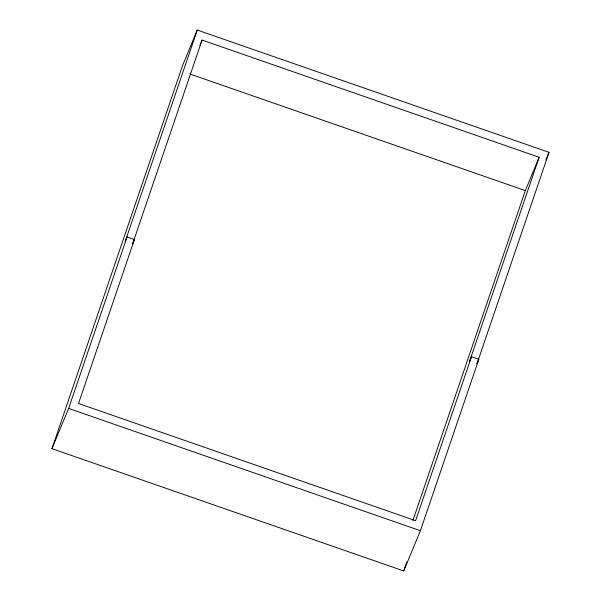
<?xml version="1.0" encoding="UTF-8"?>
<svg xmlns="http://www.w3.org/2000/svg" width="601" height="601" viewBox="0 0 601 601"><rect width="100%" height="100%" fill="white"/><g stroke="black" fill="none" stroke-linecap="round" stroke-linejoin="round"><path stroke-width="0.9" d="M478.832 359.285L420.399 530.713L403.729 570.95L51.964 448.669L182.509 65.689L197.271 30.05L549.036 152.331L476.924 363.883L478.832 359.285L471.492 356.731L469.584 361.329L539.142 157.259L202.064 40.079L199.938 45.21M197.271 30.05L125.158 241.602L127.066 236.997L134.406 239.551L78.521 403.504L415.607 520.684L471.492 356.731M51.964 448.669L68.634 408.425L127.066 236.997M202.064 40.079L132.505 244.149L134.406 239.551M412.887 520.489L525.334 190.6L539.142 157.259M403.729 570.95L406.757 562.063M545.873 159.971L549.036 152.331M190.021 74.036L525.334 190.6M68.634 408.425L420.399 530.713"/></g></svg>
